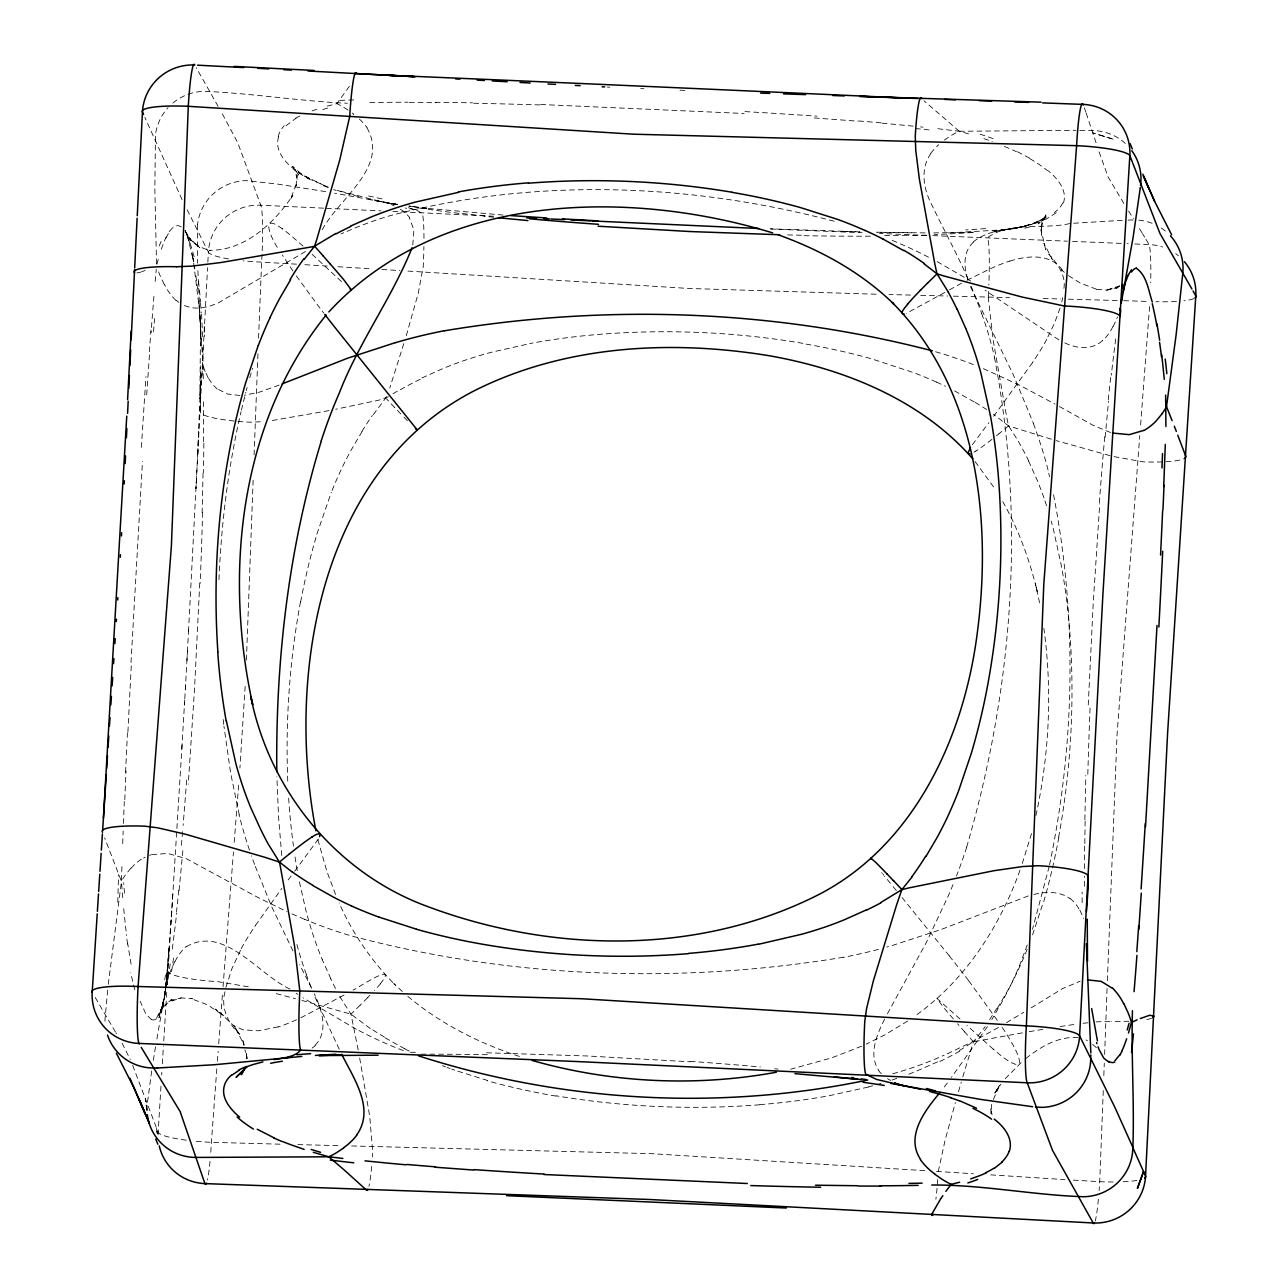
<?xml version="1.0" encoding="UTF-8"?>
<svg xmlns="http://www.w3.org/2000/svg" width="1288" height="1288" viewBox="0 0 1288 1288"><rect width="100%" height="100%" fill="white"/><g stroke="black" fill="none" stroke-linecap="round" stroke-linejoin="round"><path stroke-width="0.75" stroke-dasharray="5 3.75" d="M1084.432 868.611L1084.432 866.116A350.191 40.025 -88 0 1 1084.544 844.059M203.279 378.785L202.78 347.003M199.882 398.459L200.525 327.522L201.089 346.021L199.849 314.417L200.477 326.267M1084.866 819.748L1085.848 775.376M200.203 320.696L202.924 363.957L200.187 392.647L200.783 365.728M203.053 473.147L202.152 512.624M246.427 1058.495L246.62 1053.004L247.071 1058.704L244.945 1049.704M200.026 395.352L200.654 372.232M198.626 431.126L197.644 456.065L199.914 397.863L199.817 400.182L199.865 399.038M200.654 373.021L200.397 412.868A49.491 7.857 3 0 0 249.936 422.206L263.831 421.627M121.925 866.566L121.458 881.346L122.795 898.364M122.698 843.64L123.149 831.018M246.411 1058.913L246.62 1053.004M253.14 480.215L246.33 662.032M254.09 454.954L257.986 353.137M1107.068 988.524L1104.621 1054.421M1107.358 980.731L1117.034 734.724L1139.783 435.634M1103.269 1090.534L1099.71 1181.692A49.588 3.993 -87.3 0 1 1099.115 1190.498M1103.832 1075.544L1104.283 1063.228M258.55 338.181L261.625 262.124A49.588 4.154 -87.4 0 0 260.756 205.211L237.765 142.759L221.021 111.412M199.753 583.045L194.488 689.724L188.273 784.247M1088.247 704.955L1093.222 603.348L1099.727 503.753M218.96 579.632C221.343 523.153 228.234 466.787 241.033 411.709M125.58 772.333L127.432 732.904M197.756 452.458L195.953 488.571L207.561 267.614M1063.936 288.399C1066.062 274.763 1057.158 263.654 1048.818 254.09L1052.36 259.5L1043.924 243.207L1045.663 249.55L1040.994 229.522L1041.348 235.237L1041.879 221.617L1041.461 232.532L1041.751 224.241L1041.09 226.849L1046.677 213.357L1043.57 218.944L1038.128 223.903L1047.064 215.949L1039.706 220.844L1029.901 225.175L1046.194 217.575L1031.189 224.16L1015.33 228.314L1034.119 223.677A349.306 51.311 5.2 0 0 1040.736 221.439M130.99 662.531L142.469 461.329M188.499 631.506L196.388 480.07M245.155 686.343L239.922 768.034M207.851 262.205L208.398 252.11L186.615 208.704M186.937 660.631L188.756 626.644M185.311 689.772L187.468 650.923M167.086 972.762L165.669 988.749L169.163 948.387L165.685 988.62M185.585 684.91L184.425 705.019M184.715 699.931L181.769 749.729M160.968 1086.154L158.166 1132.313A49.588 48.831 -24.4 0 0 158.102 1136.724M182.059 744.915L167.231 984.579M161.66 1074.997L161.821 1072.212M162.336 1063.84L163.431 1046.065M163.753 1041.058L166.925 989.458M172.785 894.548L170.966 921.999M146.719 394.836L149.488 354.264M197.515 224.305L197.644 263.171M1149.588 306.464L1140.347 428.324M171.723 911.663L167.182 972.102L167.875 971.49M216.819 1068.766L211.393 1142.327A49.588 4.17 -87.7 0 1 210.524 1155.561M217.382 1061.28L218.139 1051.314M218.702 1043.827L222.663 991.696M223.033 986.833L233.45 851.915M238.65 785.068L233.949 845.588M991.712 1104.363L991.003 1113.46L990.681 1108.066L992.034 1114.716M153.932 296.337L152.548 313.435A350.191 16.857 -87.4 0 0 151.066 332.626M169.163 948.387L165.589 988.186M155.188 281.476L156.251 269.337M165.508 990.585L164.236 998.603L167.215 976.143L164.494 997.91L158.971 1017.81L164.88 996.155M182.864 850.692L179 891.216M1105.136 437.308L1108.549 401.196M165.411 990.037L164.864 995.576L167.07 974.614L164.606 996.783L165.283 990.923M107.645 990.118L104.956 1020.032A49.491 48.751 -27.5 0 0 105.149 1023.493M108.273 984.338L121.458 881.346L104.634 837.892M165.524 988.975L167.118 975.338L165.492 989.12M165.25 991.084L161.081 1011.982L165.83 989.796M172.302 949.047L174.46 931.981A350.191 40.395 -87.6 0 0 176.698 912.838M1115.698 338.953L1113.54 356.019A350.191 40.395 -87.6 0 0 1111.303 375.162M170.274 963.875L167.038 984.773M165.331 990.971L156.444 1041.396M165.621 988.991L167.36 977.077L166.78 984.869M151.678 1070.972L147.267 1104.058A49.62 48.847 -22.6 0 0 147.057 1111.045M153.32 1060.346L155.51 1046.886M225.014 991.728C220.522 1007.78 228.057 1023.3 239.52 1034.296L233.853 1025.892L239.52 1034.296M938.292 1171.516L945.07 1140.331L955.39 1102.48M1058.639 837.216C1070.795 770.981 1074.707 703.2 1070.119 636.014A677.971 664.447 -36.8 0 0 1061.65 567.123L1053.342 528.933A419.341 411.339 -34 0 0 1051.201 521.109M300.49 601.915C289.398 661.549 285.292 722.471 287.836 783.056M1062.729 297.657L1061.763 302.004M1035.89 815.594C1049.35 754.301 1052.393 690.593 1043.876 628.399M1049.543 864.828C1074.933 743.176 1077.251 616.211 1053.423 494.125M1049.189 866.47L1032.509 929.276M412.804 244.945L413.915 229.908L409.391 217.769M241.419 410.067L245.831 392.228M225.883 987.461L232.114 968.125L241.339 948.58M156.927 264.233L158.553 258.26M246.249 390.618L247.103 387.398M249.759 377.787L252.545 368.239M1031.511 833.594L1021.835 864.956M958.497 1091.725L961.267 1082.113M962.796 1076.816L973.454 1041.767L985.288 1026.584M161.644 1008.424L163.141 1003.4A349.612 25.583 -89.3 0 1 161.644 1008.424L160.179 1012.288L164.011 1003.642L156.476 1018.228M1042.346 905.19L1032.026 936.44M316.864 534.134L331.322 492.29M406.284 335.637L418.31 293.036L423.221 266.68A49.491 4.315 -87.3 0 0 423.897 246.539M403.82 343.59L389.733 388.139M966.676 847.021C1012.77 689.338 1025.634 519.853 994.578 358.064M1060.072 308.138L1054.373 323.497L1046.661 339.42M278.675 136.705C274.376 149.505 284.181 161.644 293.809 168.889M161.338 249.228L163.946 242.015A349.612 31.572 -85.6 0 1 166.12 237.024M1063.437 202.989C1067.655 190.222 1057.384 178.452 1048.303 170.821M1027.228 945.006L1020.853 962.168A350.835 264.33 83 0 1 1000.213 1005.026L991.792 1019.629M386.77 396.607L372.618 415.621M1020.015 870.221C999.472 927.36 964.809 980.812 914.705 1016.232M993.386 1099.421L1000.084 1084.432L994.948 1092.949L1000.84 1084.255M164.011 1003.642L158.698 1015.25L159.438 1013.881M884.631 1019.13C876.951 1034.489 867.951 1054.856 879.028 1070.827M174.83 961.492L171.062 969.719A118.416 95.328 8.4 0 0 167.778 979.782M1113.17 326.508L1116.938 318.281A118.416 95.344 8.5 0 0 1117.485 316.945M887.432 1013.817L926.394 942.349L948.596 895.24A350.835 223.677 -79.4 0 0 954.311 881.378M318.361 839.003L294.614 871.332M994.948 1092.949L997.701 1088.424M997.363 1008.343L1007.989 990.102A350.61 344.315 -34.6 0 0 1018.245 969.832A413.915 406.493 -34.6 0 0 1027.389 948.725M362.073 431.496L351.415 449.625A350.61 345.844 -14.4 0 0 341.095 469.766A413.915 408.312 -14.3 0 0 331.354 492.306M987.429 1026.649L951.413 1077.412M255.475 925.412L281.75 888.479M1032.525 362.588L993.386 416.668M930.918 153.578C920.856 167.279 922.981 185.842 929.695 200.493C942.623 227.718 957.354 254.106 969.317 281.814M972.376 444.698L988.878 422.657M163.399 1006.636L159.39 1012.32L163.399 1006.636L162.385 1007.812L171.465 999.569L168.567 1002.064L181.222 997.926L192.459 998.715L190.705 998.49L207.674 1004.882L224.096 1016.007L215.225 1009.1L219.137 1012.143M349.338 86.312L336.844 103.668L324.431 106.872M169.179 231.615L173.091 227.3M322.322 229.699C338.1 199.012 389.781 167.021 366.951 127.85M947.308 1082.999L942.365 1089.487M291.136 875.969L286.403 882.28M380.282 983.871C399.57 959.721 357.887 988.202 353.025 990.07M1005.187 1078.684L1022.382 1061.409M130.909 868.144L126.063 874.085A118.416 69.633 -1.2 0 0 121.394 881.346M315.125 1045.276C329.116 1031.189 321.549 1009.357 314.353 993.869M367.595 997.685L360.157 1005.22M973.438 242.176C962.619 251.868 963.778 268.194 968.286 280.687M285.984 125.741L296.063 118.206M1068.509 275.616L1080.374 283.135L1097.328 289.526L1095.637 289.269L1106.875 290.074L1117.066 287.594L1105.297 290.508L1119.594 285.872L1116.487 288.48L1119.095 286.129M1116.487 288.48L1118.564 286.741M1102.351 340.708C1091.934 350.4 1076.027 348.613 1064.242 342.592M1056.192 212.794L1046.194 219.105M998.925 433.831L996.445 435.811M186.293 946.76C224.08 924.365 258.486 974.791 289.913 988.991M991.953 439.353L990.923 440.158A67.733 11.27 -42.4 0 1 975.869 451.122M1025.86 1058.478C1040.897 1046.564 1059.058 1035.697 1078.958 1037.709M944.313 140.07L950.866 135.691A117.643 75.026 -79 0 1 959.302 131.263L1075.963 130.313M388.396 396.801L378.913 400.133L335.637 409.262M1022.35 1032.863L973.454 1041.767L959.431 1050.509M907.638 1021.078L884.679 1034.94L866.341 1044.085M976.03 450.913L973.953 452.185M393.017 393.79L400.085 389.475M1006.475 1022.672L1023.767 1012.255M1031.205 1007.844L1062.214 988.765L1080.197 981.198M998.393 1027.518L973.036 1041.493L944.233 1055.291M949.498 289.848L961.653 283.135M944.845 292.44L906.317 313.403M344.025 995.077L300.684 1017.842M305.433 251.546L217.865 303.163L208.753 306.544L199.688 308.218L191.397 307.832L183.798 305.369M143.628 857.985L145.061 857.228M966.95 280.317L988.733 269.514A352.799 58.636 -42.3 0 1 1009.969 261.013M421.933 377.948L443.636 368.239A348.807 345.007 -32.5 0 1 462.553 361.091A420.661 416.169 -32.7 0 1 490.986 352.365L529.754 343.654M937.519 1061.892L915.752 1071.455A348.807 341.642 -19.9 0 1 908.587 1074.256M341.095 233.901L343.767 232.709M861.608 1046.21L831.549 1057.915L790.735 1069.217M279.142 385.112L259.693 392.067L244.35 395.239M145.125 270.48L141.583 271.849M312.05 110.929L317.331 109.078M988.299 233.547L995.865 231.325A117.643 88.808 83.3 0 1 1005.622 229.683L1017.971 227.67M149.456 855.361L150.954 854.862M140.746 272.122L136.882 272.927M1028.307 895.933L940.465 929.759L892.52 945.408A351.447 206.177 -0.9 0 1 886.852 947.018M1009.84 261.142C1027.357 255.459 1051.137 253.092 1062.858 270.77M278.16 1026.858L258.598 1030.786L242.933 1029.837L233.45 1025.441L219.942 1012.722M892.729 1073.757L897.72 1072.357A351.447 282.41 8.9 0 0 944.152 1055.178M151.71 854.652L167.714 853.461L186.164 858.613L258.518 897.784L286.918 911.646M172.576 999.987L171.03 1000.39L181.222 997.926M868.273 1087.056L829.44 1095.669A680.869 665.091 -19.4 0 1 759.518 1104.669M1025.039 226.108L1026.134 225.851L1011.064 229.184L1021.609 226.897L993.982 231.808L1011.386 228.845L992.871 231.003M1015.33 228.314L1030.287 224.772L1024.668 226.092M1033.797 894.468C1045.695 891.57 1059.573 890.958 1069.893 898.605M328.971 410.614L269.997 420.902M843.527 957.209C679.919 984.418 509.565 978.51 349.225 935.313A351.447 206.128 -0.9 0 1 304.676 919.294M1069.829 223.565C1043.57 229.683 1009.695 221.101 987.413 237.797A49.62 3.816 -87.6 0 1 988.862 285.083M1029.241 1031.672L1043.811 1029.193M1060.121 1026.52L1077.428 1024.024M1083.095 1023.316L1088.489 1022.688M1005.622 229.683L945.569 233.096M1096.072 1021.883L1111.238 1021.271M1073.661 223.259L1123.329 220.248M759.534 1104.798C691.704 1110.079 623.215 1107.068 556.142 1095.798M972.601 232.565L954.489 233.627A350.755 65.495 3.2 0 1 934.315 234.529M172.93 103.024A49.491 48.67 -26 0 1 204.245 91.319C252.11 93.267 299.653 101.221 347.39 103.249M973.68 232.21L932.754 232.935M1128.063 220.103L1133.504 219.958M369.769 102.638L387.849 102.348A350.755 41.908 3.3 0 1 407.974 102.203M907.122 235.285L883.858 235.64M239.89 395.529L227.235 393.951L217.511 388.96M410.421 1052.312L418.326 1052.264M925.154 232.903L876.758 232.226L911.308 232.822M435.119 102.299L472.519 102.799M1079.795 130.362L1092.047 130.571A49.62 48.847 -23.1 0 1 1126.533 144.562M801.394 235.221L786.404 234.915M486.606 1052.779L587.859 1055.999L689.998 1061.795M910.6 295.065L889.01 294.533M920.662 295.322L947.533 295.999M876.065 294.211L689.128 288.464L406.509 270.995M279.963 1144.179L211.393 1142.327A49.588 7.503 3.4 0 1 192.878 1140.959M297.882 1144.613L340.805 1145.676M351.656 1145.95L651.953 1153.694L927.489 1170.824M953.426 296.159L1009.567 297.625M1043.216 298.526L1060.845 298.993M1068.412 299.186L1118.016 300.523M1123.667 300.684L1149.379 301.473M842.111 231.293L859.885 231.856L770.24 228.829M540.719 104.489L744.11 113.489M679.967 90.224L684.878 90.418M1127.145 243.641L1128.24 243.69M1134.809 243.963L1149.041 244.575A49.588 48.847 -26 0 1 1162.581 247.022M770.739 229.006L862.139 232.742M926.909 235.398L879.414 233.45M932.802 235.64L1067.494 241.178M1072.534 241.387L1122.766 243.464M640.683 88.614L643.952 88.743M607.276 87.053L609.836 87.181M323.578 208.157L260.756 205.211A49.588 48.88 -24.8 0 0 208.398 252.11A49.588 7.744 3.1 0 0 229.522 259.065M326.379 208.302L381.023 210.894M392.84 211.441L493.594 216.239M296.433 264.169L261.625 262.124A49.588 7.744 3.1 0 1 243.11 260.82M304.837 264.684L327.265 266.069M337.891 266.729L370.558 268.757M381.924 269.466L399.956 270.593M1073.29 1180.13L1099.71 1181.692A49.588 7.47 3.1 0 0 1113.218 1181.965M936.505 1171.404L973.39 1173.771M990.681 1174.865L1064.87 1179.599M814.241 117.949L858.066 121.201M503.109 215.064L423.253 208.012L430.224 208.753M774.78 1068.782L778.033 1069.104M913.176 126.144L903.452 125.194A350.755 42.102 2.9 0 0 881.926 123.197M920.534 126.9L922.997 127.158M493.803 217.269L484.175 216.255M937.809 128.736L959.302 131.247L969.784 134.21M426.811 208.398L409.745 206.193M396.076 204.357L386.352 202.667M397.799 204.583L392.18 203.826L395.352 204.502M409.037 206.112L418.407 207.384L408.94 206.016M397.557 204.373L374.132 200.365M419.373 208.044L438.87 210.781A350.755 65.285 3.6 0 0 460.347 213.518M802.971 343.349C735.915 331.95 667.409 328.939 599.596 334.333A680.869 674.574 -34.3 0 0 529.738 343.558M325.655 191.638L277.113 184.007L246.298 180.642A49.491 48.799 -24.4 0 0 197.563 224.305M396.881 204.502L334.687 193.2M385.756 202.554L396.688 204.454M392.502 203.794L375.903 200.703M368.98 199.399L372.393 200.043M381.329 201.733L372.651 199.962M248.31 986.801L218.026 981.681A49.491 7.261 3.6 0 1 168.551 972.408L168.02 971.587M1114.056 456.628L1143.164 461.829A49.491 7.857 3.6 0 0 1183.64 458.85M1109.854 455.614L1056.144 440.609M358.515 196.581L346.231 193.2A349.306 53.259 1.3 0 1 336.828 190.254L383.18 202.103A117.643 75.187 -79.7 0 1 391.214 204.534L394.225 205.822M276.292 993.595L295.403 998.683M301.907 1000.422L350.996 1014.187L370.59 1028.758M834.173 221.246C689.998 183.17 535.051 177.293 390.28 215.643A351.447 282.442 8.9 0 0 343.832 232.79M408.393 207.69L418.407 211.103L422.303 213.711A49.491 4.315 -87.3 0 1 423.961 240.389M487.717 1080.519L456.306 1070.714M935.571 351.753L938.775 352.687A351.447 206.177 -0.9 0 1 975.789 365.534M1051.362 439.192L1008.585 425.926L993.418 414.285M1110.578 432.526L1093.206 425.362L1059.444 406.525M519.402 1056.418C478.637 1043.087 439.53 1023.316 406.75 995.415M983.855 138.621L992.211 141.471M451.669 1069.072L454.761 1070.183M151.598 1019.742L145.882 1014.059L140.183 1001.243M447.065 1067.398L450.14 1068.525M328.585 187.307L311.422 179.789M324.769 185.826L303.034 175.168L310.939 179.74L298.156 172.045L301.505 174.073L292.553 166.297L298.703 175.023L294.711 169.002L297.383 180.143L296.964 174.766L296.111 185.681L296.755 183.138L290.283 199.624L292.859 195.261C274.183 223.323 244.752 250.886 209.139 250.291L210.524 250.5C199.721 248.133 188.547 241.468 185.182 230.343L189.851 243.448L187.323 235.495L193.603 261.689L193.055 258.276L199.978 314.031L198.819 301.456M983.404 368.642L1019.726 385.241L1055.017 404.11M304.596 919.358L291.909 913.884M1017.456 151.759L1030.77 158.746M404.802 1048.818L384.307 1037.387M954.585 390.892L975.145 402.452M356.293 1029.241L302.986 997.814M937.149 261.641L970.685 281.026M1058.897 339.903L985.014 290.186M1086.074 1039.947L1087.426 1040.785M181.27 226.897L179.08 225.835A679.822 60.439 -84.8 0 0 173.059 227.67M348.018 110.076L346.214 108.9A117.643 88.679 82.7 0 0 336.86 103.636M296.111 993.209L297.753 994.32M282.394 228.91C258.244 210.652 272.171 241.13 279.238 250.033M352.365 113.135L353.363 113.891M178.839 302.406L176.15 300.233M959.302 131.247L924.076 100.867M1064.387 272.283L1061.376 269.804L1064.162 272.122M993.338 1049.237L966.918 1025.409M302.986 246.04L294.662 238.763A352.799 17.855 48.1 0 0 282.217 228.701M1092.659 1044.407L1096.796 1048.078M312.179 254.348L341.513 281.621M960.027 1019.017L936.827 998.313L944.233 1008.263A67.733 3.397 48.2 0 0 953.909 1019.549M402.323 991.486L393.806 983.581L395.384 985.111C371.846 961.412 352.622 933.623 339.179 903.017M400.89 414.012L394.82 407.604M964.793 1032.01L957.612 1023.831M975.113 461.635L995.737 489.843M896.335 890.539L891.312 884.421M890.394 883.294L884.55 876.178M902.035 897.511L949.546 956.163M883.085 874.375L883.81 875.26M881.716 872.684L882.393 873.522M185.005 230.938L191.477 240.437L199.688 247.538L188.483 237.491L194.971 259.596M968.769 980.812L998.28 1021.69M296.337 275.922L319.231 307.188A352.799 17.855 48.1 0 0 323.787 313.145M988.202 297.061L993.209 340.467L1006.701 417.151L1008.585 425.926L1017.295 439.594A310.939 304.95 -36.1 0 1 1028.693 460.975M292.923 270.979L282.33 255.024M358.193 1050.026L350.996 1014.187L342.222 1000.39A310.939 306.947 -11.8 0 1 339.356 995.737M1002.177 1027.55C1007.441 1034.65 1036.051 1079.698 1005.606 1059.09A352.799 17.839 48.1 0 1 993.241 1049.124M1123.861 203.504L1108.018 176.794L1098.294 149.601M1128.594 211.023L1133.424 218.847M1142.086 232.951L1138.222 226.672M235.64 1028.5L244.076 1044.793L242.386 1038.917L244.511 1047.901M1142.553 233.724L1144.646 237.137M1145.95 239.294L1149.041 244.575A49.588 3.896 -87.6 0 1 1150.667 282.845M186.197 232.854L187.742 235.849L185.408 231.55L190.769 240.824L188 235.962M115.421 1031.978L94.926 997.009M115.952 1032.863L116.483 1033.733M218.139 106.421L196.211 67.668M122.086 1043.216L130.281 1059.525M1002.772 501.628C1018.711 529.69 1029.804 560.328 1037.275 591.659L1035.311 583.464L1035.842 585.782M1079.859 910.197L1082.805 916.476A118.416 69.665 -0.5 0 1 1083.562 918.569M208.141 377.803L205.195 371.524M164.22 284.471L160.195 275.89A118.416 95.215 9.5 0 1 157.683 269.063M311.728 988.315L299.685 964.712M182.091 199.672L144.884 117.385M339.227 1049.237L313.805 994.433M292.94 950.898L271.559 906.366L254.525 864.49M1028.597 461.024L1037.098 480.005A350.61 343.944 -33.4 0 1 1045.003 500.952M330.839 978.816L322.306 959.721M335.588 894.452L326.991 871.751L317.589 838.649M971.265 286.403L981.778 313.644M970.395 286.483L1013.221 374.518L1033.475 423.511M132.68 1065.401L158.166 1132.313A49.588 7.503 3.4 0 0 186.663 1140.234M310.891 987.01L306.222 974.356M1084.351 107.838L1085.865 112.217M1086.17 113.135L1096.7 144.659M1048.754 473.211L1049.591 476.705M239.246 814.789L230.633 773.042L223.951 726.223M1036.727 589.373L1039.867 604.169M299.396 881.861L305.932 910.519A419.341 414.092 -14.4 0 0 314.336 938.646A350.61 346.214 -15.1 0 0 322.306 959.705M359.674 1058.012L369.72 1116.31L372.699 1151.794A49.491 4.331 -87.8 0 1 372.409 1156.994M193.603 261.689L192.057 253.301L192.685 256.779M131.054 964.181L127.657 943.186M157.249 1133.263L156.379 1127.853L157.265 1133.601M147.09 1110.159L145.319 1098.954L146.993 1111.641M198.529 281.364L200.687 302.294M223.758 724.484L223.017 717.529M281.75 855.538L278.578 817.333L276.888 776.777M123.712 908.668L125.113 922.594A349.612 27.95 -89.4 0 0 126.369 933.462M288.657 798.109L288.995 803.116A677.971 669.519 -10.5 0 0 293.455 846.135M199.012 303.582L200.429 324.705M200.123 319.392L197.837 269.482M202.522 336.715L201.975 322.837A349.612 29.205 -85.5 0 0 201.395 311.986M156.54 263.782L154.85 189.143L155.462 134.95A49.491 48.67 -26 0 1 168.1 107.645M1084.464 886.257L1084.432 876.13M203.536 401.743L203.568 421.884A350.191 40.025 -88 0 1 203.456 443.941M1008.617 425.861A120.251 19.819 -42.3 0 1 998.973 433.75M988.588 291.362A49.62 3.816 -87.6 0 1 988.282 297.303M973.39 1041.783A120.251 6.231 48.2 0 1 964.68 1031.946M996.96 1008.101A326.379 319.038 -37.2 0 1 989.603 1019.549M1058.865 837.248A677.971 664.833 -36.2 0 1 1042.684 905.287M1044.987 500.952A419.341 411.339 -34 0 1 1046.516 505.588M975.193 402.371A335.025 331.966 -38.6 0 1 986.689 409.584M936.521 382.085A348.807 345.2 -30.3 0 1 945.521 386.32M936.505 382.101A415.203 410.888 -30.3 0 0 913.739 372.683L871.493 358.788A680.869 674.381 -33.2 0 0 802.939 343.574M400.278 389.797A311.277 308.299 -32.9 0 1 422.11 378.334M394.595 407.459A120.251 6.005 48.1 0 1 386.384 398.7M360.044 1005.236A120.251 20.044 -42.4 0 1 350.916 1014.187M384.468 1037.114A335.025 326.991 -17 0 1 370.751 1028.532M409.326 1051.121A348.807 341.449 -21.7 0 1 404.802 1048.818M445.519 1066.867A415.203 406.428 -21.6 0 1 442.444 1065.691M556.078 1096.104A680.869 665.494 -20 0 1 487.605 1080.89M896.754 1078.442A420.661 411.838 -19.9 0 1 892.037 1080.004M880.992 1083.417A420.661 411.838 -19.9 0 1 868.257 1086.975M959.785 1051.121A311.277 304.29 -20.1 0 1 937.793 1062.471M205.146 371.54A118.416 69.697 -0.6 0 1 202.892 363.957M361.88 431.383A326.379 322.805 -7.8 0 1 372.393 415.461M300.635 601.947A677.971 669.325 -11.6 0 1 316.945 534.15M297.238 870.575A677.971 669.519 -10.5 0 1 294.614 854.314M335.524 988.524A310.939 306.947 -11.8 0 1 330.758 978.848M173.526 958.063A326.25 43.937 -88.5 0 1 171.352 973.1M178.807 890.185A413.271 47.704 -87.6 0 1 176.52 911.727M186.631 780.126A676.49 83.752 -87.8 0 1 183.089 825.495M182.574 831.645A676.49 83.752 -87.8 0 1 181.399 845.331M202.602 512.383A676.49 85.958 -87.9 0 1 200.187 583.174M203.858 443.201A418.681 48.67 -87.9 0 1 203.456 472.648M200.316 387.398A310.843 38.302 -87.8 0 1 200.461 408.988M415.412 209.59A334.783 69.069 3.1 0 1 405.334 208.044M484.546 215.998A414.124 77.119 3.6 0 1 460.798 213.293M870.318 236.187A678.47 134.838 3.5 0 1 801.812 235.656M926.136 235.205A419.55 79.083 3.3 0 1 907.847 235.672M985.594 228.556A311.1 60.536 3.5 0 1 965.726 229.908M407.394 420.709A67.733 3.413 48.1 0 1 401.904 415.01M306.303 974.275A350.835 223.677 -79.4 0 1 296.272 942.027M380.507 983.742A67.733 11.27 -42.4 0 1 374.47 990.472M369.817 995.399A67.733 11.27 -42.4 0 1 367.563 997.701M1033.379 423.575A350.835 264.298 83 0 1 1048.867 473.179M403.337 1050.605A351.447 282.442 8.9 0 1 356.341 1029.176M400.423 209.284A68.828 44.001 -79.5 0 1 409.568 217.463M973.309 241.919A68.828 51.955 83.2 0 1 988.363 233.788M175.055 961.556A67.346 54.241 8.8 0 1 186.036 946.567M217.318 389.04A67.346 39.654 -0.7 0 1 208.382 377.754M1082.178 902.727A326.25 44.822 -87.5 0 1 1082.081 892.02M1084.834 843.527A413.271 47.27 -88 0 1 1085.156 819.345M1087.813 774.313A676.49 83.575 -87.9 0 1 1090.163 705.47M1099.356 502.803A676.49 85.974 -87.9 0 1 1104.798 436.052M1108.292 399.811A418.681 49.025 -87.6 0 1 1111.077 373.649M1118.387 342.318A310.843 38.189 -87.9 0 1 1118.644 340.257M421.063 1054.18A678.47 132.567 3.4 0 1 488.474 1054.743M690.11 1061.36A678.47 134.838 3.5 0 1 760.419 1066.979M153.53 331.853A326.25 9.338 -86.5 0 1 154.576 318.538M149.376 351.785A413.271 19.867 -87.4 0 1 150.986 329.937M141.39 447.403A676.49 26.806 -87.1 0 1 145.979 376.611M127.915 732.019A676.49 24.585 -87.1 0 1 131.424 662.901M124.791 799.719A418.681 19.771 -87 0 1 126.031 771.093M123.439 823.531A350.191 17.227 -87 0 1 124.308 801.506M117.788 902.341A310.843 12.51 -87.2 0 1 118.56 874.6M915.365 128.526A334.783 33.343 3.4 0 1 929.517 129.991M858.645 120.959A414.124 49.685 2.9 0 1 882.634 122.972M744.979 111.605A678.47 75.187 3 0 1 816.962 116.162M473.694 103.265A678.47 72.788 3.1 0 1 541.556 104.972M409.31 102.605A419.55 49.363 3.3 0 1 436.294 102.702M339.952 100.4A311.1 34.696 3 0 1 356.309 99.836M892.214 240.421A351.447 282.41 8.9 0 1 928.938 257.439M254.589 864.441A350.835 264.33 83 0 1 251.45 855.828M249.486 850.16A350.835 264.33 83 0 1 239.101 814.837M981.714 313.709A350.835 223.709 -79.4 0 1 994.69 357.983M966.757 847.069A350.835 223.677 -79.4 0 1 956.469 875.953M878.464 949.337A351.447 206.177 -0.9 0 1 843.592 957.338M315.302 1045.598A68.828 51.971 83.2 0 1 312.147 1048.046M890.716 1080.39A68.828 44.001 -79.5 0 1 887.577 1078.7M881.346 1073.757A68.828 44.001 -79.5 0 1 878.883 1071.085M1070.183 898.493A67.346 39.67 -0.8 0 1 1079.634 910.23M1112.945 326.444A67.346 54.225 8.7 0 1 1102.544 340.853M930.773 153.304A68.828 43.953 -79.2 0 1 938.711 144.691M353.282 114.117A68.828 51.906 82.8 0 1 353.781 114.455M359.368 119.043A68.828 51.906 82.8 0 1 367.096 127.657M175.876 300.41A67.346 54.225 9.1 0 1 164.429 284.407M131.151 868.225A67.346 39.622 -1.1 0 1 143.451 857.889M322.773 109.496A335.315 50.264 0.1 0 1 330.275 107.371M295.773 118.19A410.759 65.414 1.3 0 1 299.782 115.984M278.224 136.705A682.801 107.468 0.8 0 1 284.181 125.677M310.553 179.821A682.801 107.001 0.6 0 1 293.294 168.889M335.782 190.302A421.434 64.593 1.2 0 1 333.656 189.578M327.619 187.356A421.434 64.593 1.2 0 1 323.868 185.858M382.021 198.867A311.535 49.089 0.8 0 1 367.531 195.696M204.212 326.25A335.427 32.619 -84.5 0 1 204.615 336.184M200.574 303.227A411.178 34.357 -85.5 0 1 201.266 312.968M194.263 265.666A679.822 59.441 -85 0 1 194.826 268.902M195.889 275.777A679.822 59.441 -85 0 1 197.579 288.979M166.055 238.022A421.884 37.932 -85.5 0 1 169.147 232.339M159.261 246.056A311.616 27.145 -85.1 0 1 161.998 239.455M124.501 893.212A335.427 22.186 89.6 0 1 123.68 882.715M127.609 944.152A411.178 32.86 -89.4 0 1 126.321 934.492M134.821 989.828A679.822 51.665 -89.9 0 1 130.796 972.746M156.492 1018.663A679.822 50.651 89.9 0 1 151.598 1019.533M161.66 1009.567A421.884 31.025 -89.5 0 1 159.438 1014.638M165.46 974.952A311.616 23.796 -89.9 0 1 164.397 982.052M296.53 1019.742A352.799 58.636 -42.3 0 1 278.031 1026.987M241.226 948.676A352.799 58.636 -42.3 0 1 255.555 925.348M949.272 955.873A352.799 17.839 48.1 0 1 968.673 980.731M1029.772 226.929A335.315 52.309 6.4 0 1 1023.187 228.62M1045.888 219.073A410.759 60.343 5.2 0 1 1040.382 221.391M1062.825 202.924A682.801 101.527 5.7 0 1 1054.341 212.568M1029.901 158.698A682.801 101.945 6 0 1 1047.627 170.773M1004.399 146.462A421.434 64.432 5.4 0 1 1016.506 151.726M980.071 134.177A311.535 46.255 5.7 0 1 993.418 138.75M1046.774 339.324A352.799 58.636 -42.3 0 1 1032.445 362.653M1136.869 1180.452A49.588 7.47 3.1 0 1 1122.09 1181.788M1098.39 1199.241A49.588 3.993 -87.3 0 1 1095.186 1221.137M210.024 1161.309A49.588 4.17 -87.7 0 1 207.448 1179.953M1175.735 253.72A49.588 48.847 -26 0 1 1178.423 255.781M1193.718 298.623A49.588 7.68 3.4 0 1 1183.946 300.796M1176.475 301.456A49.588 7.68 3.4 0 1 1155.883 301.714M1151.585 1018.212A49.491 7.309 2.9 0 1 1144.887 1019.887M1128.98 1021.239A49.491 7.309 2.9 0 1 1111.222 1021.239M937.745 1179.518A49.62 3.784 -87 0 1 935.893 1199.273M371.668 1166.461A49.491 4.331 -87.8 0 1 368.932 1186.296M1138.753 220.151A49.62 48.88 -27.8 0 1 1153.163 223.726M1161.277 228.024A49.62 48.88 -27.8 0 1 1167.604 232.983M1103.913 136.27L1092.836 132.938L1114.12 139.523L1103.913 136.27"/><path stroke-width="1.5" d="M1090.839 1056.385L1090.839 1055.033M1090.823 1057.706L1090.485 1063.695M1087.249 919.23L1087.507 961.331M1165.656 395.11L1165.914 426.505M1165.302 444.36L1164.561 464.469A350.191 17.227 -87 0 1 1163.692 486.494M1162.645 510.773L1160.569 555.096M127.593 413.368L128.172 401.196M134.596 269.498L131.151 339.839M134.677 267.872L137.124 218.236M137.252 215.74L142.437 111.943A49.588 48.815 -25.4 0 1 194.794 65.028A49.588 3.945 -87.3 0 0 188.29 106.308L171.401 545.871L138.074 986.511A49.588 3.961 -87.6 0 0 138.959 1043.425L139.233 1043.908M124.163 483.966L124.324 480.714M125.161 463.567L125.532 455.968M128.8 388.348L129.412 375.5M129.895 365.518L130.668 349.821M126.417 437.711L126.868 428.582M127.609 399.57L131.151 331.129M1157.01 625.469L1145.531 826.671M126.755 416.088L103.426 818.057M121.458 535.953L121.636 532.701M120.267 557.237L120.412 554.709M931.788 1185.024C982.551 1184.654 1032.928 1195.119 1083.755 1196.729A49.491 48.686 -25.9 0 0 1132.49 1153.05L1132.893 1147.415L1114.845 1107.245L1079.602 1035.89A49.588 7.696 3.2 0 0 1026.375 1025.876L581.564 998.731L138.074 986.511A49.588 7.728 3.5 0 0 92.205 992.13L97.212 913.804M117.691 599.983L117.836 597.584M116.323 621.541L116.467 619.142M97.373 911.324L98.5 893.936M98.661 891.457L99.788 874.214M99.981 871.3L101.14 853.332M101.35 850.096L102.396 833.948M102.621 830.551L106.26 774.732M106.663 768.55L107.5 755.798M108.047 747.298L108.804 735.963M109.448 726.062L110.011 717.561M113.569 663.642L113.908 658.635M114.89 643.63L115.212 638.623M110.849 704.826L111.412 696.406M112.104 685.876L112.668 677.456M1141.281 893.164L1138.817 929.324M1134.068 991.663L1135.453 974.565A350.191 16.857 -87.4 0 0 1136.934 955.374M1132.458 1010.661C1131.122 1056.273 1134.47 1102.045 1132.877 1147.737L1145.563 1176.057A49.588 7.47 3.1 0 1 1144.71 1178.101M1086.46 911.469L1088.167 887.818L1087.603 875.132A49.491 7.905 3 0 0 1038.064 865.729L1022.962 866.502L993.885 870.72L909.087 887.867L901.858 889.654L880.686 902.582M1140.54 185.52L1140.733 183.943A49.62 48.847 -23.1 0 0 1131.798 150.68M1140.315 187.436L1140.202 188.418M1140.121 189.062L1133.07 237.588L1121.22 303.131M1161.889 413.915A118.416 69.552 -1.3 0 0 1166.509 406.638L1176.218 334.043L1182.786 273.314A49.62 48.88 -27.8 0 0 1170.438 235.849M1119.9 310.102L1120.222 308.202A118.416 95.344 8.5 0 1 1119.996 309.12M1121.156 302.052L1121.929 297.657M1123.12 291.845L1124.859 284.6A349.612 25.583 -89.3 0 1 1126.356 279.577M1123.78 1003.529L1127.805 1012.11A118.416 95.264 9.3 0 1 1131.444 1022.479L1128.497 1032.976M931.659 1214.423L940.626 1198.887M412.063 247.763C391.938 297.931 358.998 342.157 339.404 392.76A350.835 223.693 -79.4 0 0 321.211 440.915M321.324 440.979C288.593 547.819 275.6 660.132 276.791 771.657M1009.325 1151.295C1013.624 1138.495 1003.819 1126.356 994.191 1119.111M304.322 259.178L314.546 246.233L316.896 239.101L339.726 160.05L349.708 116.467A49.62 3.784 -87 0 1 356.357 73.352M1126.662 1038.772L1124.054 1045.985A349.612 31.572 -85.6 0 1 1121.88 1050.976M258.26 345.409L245.654 382.81A677.971 664.479 -36.9 0 0 229.473 450.8C217.06 516.987 213.357 584.8 217.881 651.986M319.569 836.653C321.855 830.937 313.725 835.59 311.954 837.087M1127.821 275.713L1131.524 269.772M300.603 1050.139C294.92 1057.19 282.571 1057.995 273.893 1059.605M244.768 1068.251L241.291 1074.691L244.221 1069.33L236.09 1077.348L247.183 1066.689M290.637 279.657L280.011 297.898A350.61 344.315 -34.6 0 0 269.756 318.168M970.508 447.548L967.9 453.199L970.106 454.052M925.927 856.504L936.585 838.375A350.61 345.844 -14.4 0 0 946.905 818.234A419.341 413.738 -13.8 0 0 958.497 791.138L971.136 753.866A677.971 669.502 -10.4 0 0 987.494 686.085C999.794 619.866 1003.626 552.069 999.005 484.884A677.971 669.502 -11.7 0 0 990.472 415.799M1119.819 1054.808L1114.909 1060.7M945.843 1191.384L951.156 1184.332L959.673 1182.223M942.88 1195.667L940.981 1198.387M356.599 1135.13C375.42 1108.952 353.572 1078.217 341.723 1054.325M1161.937 413.915L1157.091 419.84A67.346 39.654 -1 0 1 1143.905 430.546M912.145 876.822L901.858 889.654L896.657 904.707L873.328 980.973L866.599 1008.504L864.779 1021.32A49.491 4.315 -87.3 0 0 865.697 1074.176L876.581 1079.425L901.648 1085.333M940.095 1092.417C925.251 1110.047 905.029 1136.08 920.566 1159.393M326.186 314.997C239.439 422.287 223.774 573.482 252.754 704.745L250.822 696.776C269.627 791.283 337.053 873.779 428.163 906.736C552.294 953.12 698.643 955.487 818.411 894.741C912.194 846.522 961.267 742.435 976.014 642.149C993.08 525.424 979.379 389.99 892.165 302.455L893.743 303.984C861.27 272.332 820.698 250.017 778.226 234.819M907.718 304.129C906.462 306.125 898.396 313.821 904.144 314.063M328.826 311.954C438.741 192.508 627.272 188.483 772.655 232.887M920.405 290.315L927.843 282.78M1002.016 1162.259L994.352 1168.313M231.808 1075.206L239.423 1070.103M289.076 854.169L297.077 847.842A67.733 11.27 -42.4 0 1 312.131 836.878M343.687 1147.93L337.134 1152.309A117.643 75.074 -79.1 0 1 328.698 1156.801L195.953 1157.429A49.62 48.847 -22.6 0 1 147.347 1114.651M176.762 266.729L191.928 266.117L221.278 262.478L310.843 247.022L314.546 246.233L335.814 233.466M1131.395 1022.495L1137.111 1019.806M1143.664 430.401L1129.318 434.652L1112.413 433.042M866.067 910.053L844.365 919.761A348.807 345.007 -32.5 0 1 825.447 926.909A415.203 410.663 -32.5 0 1 801.764 934.235L758.246 944.346M350.481 226.108L372.248 216.545A348.807 341.642 -19.9 0 1 391.23 209.493A415.203 406.654 -19.9 0 1 414.929 202.184L458.56 192.331M282.136 383.888L347.535 358.241L395.48 342.592M1140.299 1018.55L1149.685 1015.25L1153.935 1016.071A49.491 7.309 2.9 0 1 1152.873 1017.552M970.669 1178.923L979.798 1175.622A349.306 55.642 1.3 0 0 986.447 1172.708M262.961 1061.892L253.881 1064.323A349.306 51.311 5.2 0 0 247.264 1066.561M867.774 1080.02C719.493 1111.029 562.647 1102.286 418.503 1055.838M444.473 330.791C605.907 303.807 773.814 309.571 932.351 350.835M776.342 1072.228C695.52 1087.04 611.156 1082.999 532.137 1060.443M158.166 1067.945L214.339 1064.741L301.811 1056.434M1087.442 979.862L1101.24 981.392L1112.51 988.363M688.404 953.667C620.591 959.061 552.085 956.05 485.029 944.651A680.869 674.59 -34.3 0 1 416.491 929.292M528.466 183.202C596.296 177.921 664.785 180.932 731.858 192.202M315.399 1055.436L333.512 1054.373A350.755 65.495 3.2 0 1 335.766 1054.26M318.861 1055.597L341.626 1054.824M319.215 1055.597L378.125 1055.178M157.555 1067.961L156.621 1067.994M156.009 1067.994L154.802 1068.026M154.19 1068.042L148.523 1067.768A49.491 48.751 -27.5 0 1 107.532 1035.133M918.231 1185.363L900.151 1185.652A350.755 41.908 3.3 0 1 880.026 1185.797M857.47 1185.733L815.481 1185.202M779.723 234.754L689.917 231.534L598.002 226.205M747.282 1183.511L543.89 1174.511M760.564 93.09L769.741 93.412M783.523 93.863L805.612 94.62M1014.606 101.913L1028.613 102.396M832.869 95.537L844.348 95.94M867.436 96.729L881.169 97.212M901.97 97.936L918.247 98.516M944.7 99.434L955.342 99.82M979.121 100.657L991.696 101.092M1042.636 102.895L1083.079 104.392A49.588 48.831 -23.9 0 1 1129.834 155.687L1131.234 159.165M1041.107 102.171L859.74 96.375L907.396 98.13C733.403 90.208 559.33 82.4 385.321 75.139L415.139 76.684L354.86 73.464M506.731 1195.683L786.276 1208.031M758.584 228.491L592.206 220.956M526.567 217.817L536.597 218.284M543.761 218.638L549.493 218.912M550.926 218.976L564.691 219.636M570.809 219.926L590.677 220.876M234.319 66.413L314.095 70.454M197.515 65.173L243.641 67.572M602.124 86.795L604.7 86.924M575.253 85.427L580.115 85.684M257.745 68.312L268.725 68.908M283.843 69.713L291.394 70.115M307.993 71.001L412.852 76.604M547.98 83.978L555.595 84.38M455.614 78.938L459.929 79.164M477.188 80.114L484.369 80.5M492.225 80.935L507.198 81.756M520.014 82.448L530.189 83.012M562.421 218.88L597.938 220.876M546.804 217.978L511.046 215.611M473.759 1170.051L434.748 1167.186M794.905 1073.645L857.776 1079.247M527.935 220.586L498.633 217.769M834.27 1076.849L861.189 1079.602M365.003 1160.842L384.548 1162.806A350.755 42.102 2.9 0 0 406.074 1164.803M1035.407 1107.052L1041.702 1107.358A49.491 48.799 -24.3 0 0 1090.437 1063.695M1032.606 1106.73L980.265 1099.356L906.672 1086.267M342.866 1158.443L328.698 1156.753L313.306 1152.309M851.545 1077.541L853.96 1077.879M861.27 1078.893L866.164 1079.602M1064.596 306.045L1021.803 296.981L944.007 275.986L937.004 273.813L924.124 263.879M890.7 1083.385L906.639 1086.235M920.276 1089.149L902.244 1085.446M1120.158 316.526L1120.624 310.794M134.58 272.782L134.065 271.929A49.491 7.309 2.9 0 1 176.778 266.761M929.485 1091.419L941.77 1094.8A349.306 53.259 1.3 0 1 951.172 1097.746M416.507 929.212L378.865 917.056M1108.92 1062.165L1103.8 1058.189L1099.115 1049.575M304.145 1149.379L291.909 1145.129A349.306 53.694 5.2 0 1 282.539 1141.522M292.344 872.121L279.416 862.075L265.521 857.486L185.52 834.238L157.474 827.782L144.836 826.172A49.491 7.808 3.6 0 0 102.187 831.468L102.509 832.338M1136.402 268.258C1146.98 275.648 1148.413 290.589 1152.293 302.004M959.415 1100.693L976.578 1108.211M895.74 1083.047L894.741 1082.612M274.328 1137.996L257.23 1129.254M883.198 239.182L903.693 250.613M312.855 885.548L333.415 897.108A348.807 345.2 -30.3 0 0 351.479 905.915M350.159 289.22L351.189 289.655L343.767 279.738A67.733 3.397 48.2 0 0 330.308 264.104M934.637 1174.109L941.786 1179.1A117.643 88.63 82.6 0 0 951.156 1184.316M328.698 1156.753L343.188 1169.085M239.697 1117.179C230.616 1109.548 220.345 1097.779 224.563 1085.011A682.801 101.8 6 0 1 231.357 1075.142M343.912 1169.713L366.581 1190.176M415.509 428.711L417.151 429.822L338.454 331.837A352.799 17.855 48.1 0 1 324.785 314.433M887.094 873.989L893.711 880.96M323.208 255.99L330.388 264.169M972.714 458.753C921.451 400.133 845.395 369.35 770.176 355.891C671.95 339.646 566.43 344.975 476.061 389.862C319.875 468.784 285.775 674.252 315.914 830.824M921.419 97.936A49.491 4.331 -87.8 0 0 915.269 136.142L915.752 150.422L919.39 179.29L934.975 264.732L937.004 273.813L948.483 292.344M300.635 1049.978A49.62 3.687 -87.8 0 1 299.814 990.987L294.533 945.891L280.204 865.649L279.416 862.075L268.017 843.688A326.379 319.907 -40.4 0 1 259.516 826.912L250.902 807.995A350.61 343.944 -33.4 0 1 242.997 787.049A413.915 406.058 -33.4 0 1 235.897 763.768L226.366 720.878M871.3 859.225L870.897 858.162L875.856 862.477A67.733 3.413 48.1 0 1 887.303 874.262M141.245 1047.386L180.159 1111.608L204.921 1183.608L649.893 1199.514L1093.206 1222.972A49.588 3.993 -87.3 0 0 1094.317 1223.262M1191.915 288.995L1159.86 233.273L1132.764 163.077M1193.058 290.959L1195.795 295.87L1167.588 733.291L1145.563 1176.057A49.588 48.815 -25.4 0 1 1093.206 1222.972L1052.473 1150.265L1027.244 1082.789A49.588 4.218 -87.3 0 1 1026.375 1025.876L1043.779 584.527L1076.607 145.673A49.588 4.122 -87.6 0 1 1083.079 104.392L1083.305 104.972M921.419 97.824L921.854 98.645M1171.629 234.786L1154.628 201.379L1143.454 176.021L1154.628 201.379M116.371 1053.214L133.55 1087.024L149.424 1123.49L139.024 1099.179L145.142 1113.83M957.145 309.184L965.694 328.279M143.564 114.439L142.437 111.943A49.588 7.519 3.2 0 1 188.29 106.308L633.471 134.194L1076.607 145.673A49.588 7.438 3.4 0 1 1129.834 155.687L1102.834 595.684L1079.602 1035.89A49.588 48.88 -24.8 0 1 1027.244 1082.789L577.652 1061.57L138.959 1043.425A49.588 48.847 -26.5 0 1 92.205 992.13M129.943 1078.265L144.546 1111.979M1130.091 143.628L1132.297 148.909M1142.859 174.17L1148.542 187.79M155.703 1139.091L157.828 1144.211M1172.08 420.629L1166.542 406.654M1131.379 159.551L1132.377 162.095M1174.318 426.215L1176.33 431.399M1098.761 1048.674L1098.02 1046.758M1177.779 435.247L1185.862 456.532A49.491 7.857 3.6 0 1 1184.88 458.142M1096.603 1042.539L1096.957 1043.65M250.822 696.776L251.369 699.062M1097.424 1040.849L1091.644 1008.585M990.44 415.815L980.812 372.747A413.915 408.747 -15.1 0 0 973.664 349.354A350.61 346.214 -15.1 0 0 965.694 328.295M1156.946 323.819L1159.683 340.257M1120.528 310.263L1120.254 308.444M1164.288 379.332L1162.887 365.406A349.612 27.95 -89.4 0 0 1161.631 354.538M1086.38 943.637L1090.823 1052.988M922.111 1183.141A334.783 33.762 2.6 0 1 908.942 1183.382M880.992 1186.087A414.124 49.443 3.3 0 1 858.339 1186.039M820.681 1187.246A678.47 75.106 3.1 0 1 750.791 1185.572M544.1 1174.06A678.47 72.804 3 0 1 474.37 1169.649M435.505 1166.831A419.55 49.556 2.9 0 1 407.04 1164.481M353.765 1162.806A311.1 34.631 3.1 0 1 330.243 1160.102M1162.517 453.569A326.25 8.469 -87.5 0 1 1162.001 467.93M1164.03 485.206A413.271 20.302 -87 0 1 1162.967 509.806M1162.71 551.232A676.49 26.984 -87 0 1 1158.862 627.063M1145.274 823.402A676.49 24.569 -87.1 0 1 1141.104 888.929M1138.656 925.895A418.681 19.417 -87.3 0 1 1136.805 951.623M1133.44 1033.894A310.843 12.606 -87 0 1 1131.556 1052.505M598.518 224.305A678.47 132.471 3.5 0 1 529.449 218.799M395.545 342.656A351.447 206.128 -0.9 0 1 444.424 330.71M934.718 1173.899A68.828 51.923 82.8 0 1 920.356 1159.651M356.696 1135.34A68.828 43.953 -79.2 0 1 343.638 1147.689M1112.703 988.234A67.346 54.193 9.2 0 1 1123.555 1003.594M927.956 282.764A120.251 20.044 -42.4 0 1 937.084 273.813M1064.564 305.997A49.62 7.342 3.5 0 1 1119.98 316.413M948.37 292.408A326.379 321.952 -6.7 0 1 957.032 309.249M925.621 856.327A310.939 307.059 -12 0 1 911.904 876.645M893.405 880.541A120.251 6.005 48.1 0 1 901.616 889.3M314.61 246.217A120.251 6.231 48.2 0 1 323.32 256.054M336.023 233.869A335.025 326.589 -20.5 0 1 350.69 226.527M458.48 191.896A680.869 665.59 -19.6 0 1 528.45 182.848M731.842 192.331A680.869 665.075 -19.5 0 1 800.283 207.513L837.86 219.475A420.661 411.661 -21.3 0 1 865.166 230.536M865.182 230.488A348.807 341.449 -21.7 0 1 883.198 239.182M903.918 250.274A311.277 304.338 -19.6 0 1 924.382 263.525M279.383 862.139A120.251 19.819 -42.3 0 1 289.027 854.25M292.135 1056.675A117.643 88.791 83.4 0 1 282.378 1058.317M296.9 1054.727A334.783 68.65 4 0 1 310.682 1053.665M862.912 1082.258A311.1 60.6 3.4 0 1 884.276 1085.446M904.82 1085.913A117.643 75.203 -79.6 0 1 897.301 1083.691M880.831 902.84A335.025 332.368 -33.5 0 1 866.18 910.294M758.197 944.152A680.869 674.284 -33.7 0 1 688.388 953.394M378.849 917.088A420.661 416.362 -30.9 0 1 351.463 905.947M312.952 885.387A311.277 308.235 -33.6 0 1 292.408 872.057M226.157 720.91A677.971 664.672 -35.9 0 1 217.72 651.986M258.325 345.426A419.341 411.677 -34.9 0 1 269.804 318.184M290.154 279.383A310.939 304.853 -35.7 0 1 303.807 258.824M907.493 304.258A67.733 11.27 -42.4 0 1 920.437 290.299M320.567 1152.309A335.315 47.318 6.3 0 1 311.181 1149.443M282.056 1141.522A410.759 63.128 5.2 0 1 273.877 1137.98M253.414 1129.045A682.801 102.654 5.8 0 1 237.153 1117.002M238.86 1070.038A421.434 62.114 5.3 0 1 246.523 1066.464M270.625 1063.244A311.535 46.931 5.7 0 1 282.378 1061.232M1129.045 1023.348A335.427 27.66 -84.4 0 1 1127.193 1029.965M1121.864 1051.41A411.178 37.127 -85.6 0 1 1119.803 1055.162M1114.796 1062.053A679.822 60.568 -85 0 1 1108.984 1061.393M926.41 1088.489A335.315 55.255 0.2 0 1 935.346 1090.872M950.689 1097.779A410.759 62.629 1.3 0 1 958.964 1100.709M972.955 1108.34A682.801 106.324 0.8 0 1 991.599 1119.175M1009.132 1151.279A682.801 107.145 0.6 0 1 1001.629 1162.243M993.773 1168.28A421.434 66.912 1.2 0 1 985.739 1172.66M977.705 1179.422A311.535 48.413 0.8 0 1 967.851 1182.931M1121.623 289.059A335.427 27.129 89.4 0 1 1122.878 284.326M1126.356 280.14A411.178 30.107 -89.4 0 1 1127.821 276.163M1131.524 272.026A679.822 50.538 -89.9 0 1 1136.402 268.097M1152.261 303.694A679.822 50.812 89.9 0 1 1156.898 325.88M1159.57 342.334A421.884 33.327 -89.5 0 1 1161.502 356.792M1165.221 359.127A311.616 23.12 -89.8 0 1 1166.848 373.697M206.515 1183.092A49.588 4.17 -87.7 0 1 204.921 1183.608A49.588 48.831 -24.4 0 1 159.261 1145.918M933.14 1214.294A49.62 3.784 -87 0 1 931.643 1214.648M1194.942 297.963A49.588 7.68 3.4 0 0 1195.795 295.87A49.588 48.847 -26 0 0 1184.429 261.722M367.982 1189.355A49.491 4.331 -87.8 0 1 366.581 1190.064M1143.551 1171.597L1137.465 1188.293L1143.551 1171.597"/></g></svg>
